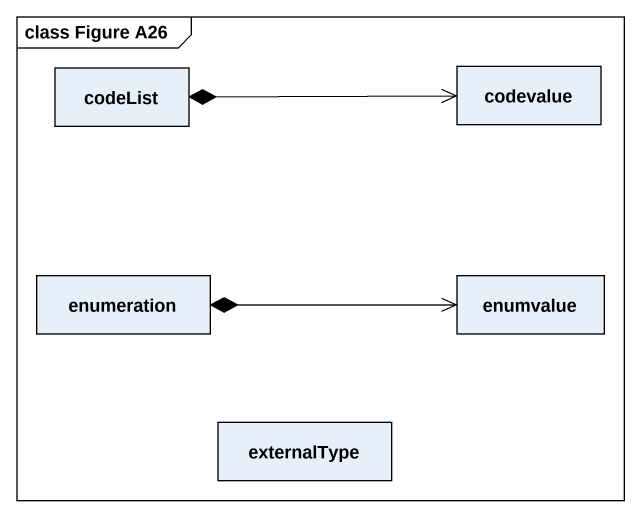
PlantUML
@startuml
mainframe class Figure A26
hide circle
hide empty members
class codeList
class codevalue
class enumeration
class enumvalue
class externalType
codeList *-right-> codevalue
enumeration *-right-> enumvalue
@enduml
